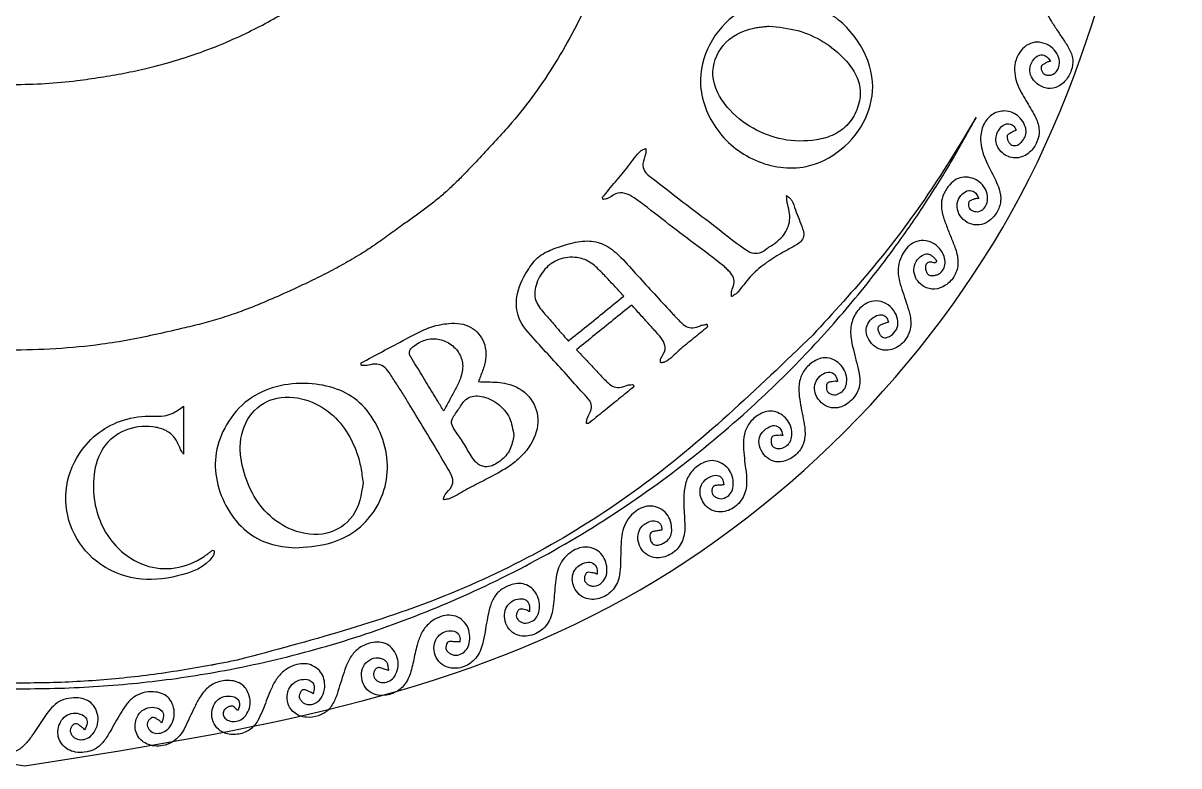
# Model space of a CAD drawing. Extents: x 5.5 to 104.1, y 3.5 to 34.4.
# Drawn here: x 88.9 to 104.14, y 3.97 to 13.77 of the extents above; entities that cross this region are included whole.
import ezdxf

# ---------------------------------------------------------------- set-up
doc = ezdxf.new("R2010")
doc.units = 0
doc.layers.add('Hallsi_Goblin_Coin_Outlines', color=7, linetype='CONTINUOUS')

msp = doc.modelspace()

# ---------------------------------------------------------------- linework, layer by layer
at = {"layer": 'Hallsi_Goblin_Coin_Outlines', "color": 7}
for points in [[(98.735689, 13.729017)], [(96.540741, 11.471134)], [(96.821376, 10.167973)], [(97.923806, 9.76122)], [(93.359673, 9.287757)], [(94.446229, 8.65311)], [(95.370154, 8.328554)], [(93.384121, 7.705372)], [(92.483126, 6.847769)]]:
    msp.add_lwpolyline(points, close=True, dxfattribs=at)
for points in [[(91.014266, 8.714105), (91.014266, 8.084396)], [(91.399146, 6.81616), (91.421018, 6.808046)]]:
    msp.add_lwpolyline(points, dxfattribs=at)
for points, knots in [([(96.718717, 15.032072), (96.608781, 14.716586), (96.385968, 14.077174), (95.912078, 13.19267), (95.461113, 12.576476), (95.113269, 12.200119), (94.920951, 11.990924), (94.751761, 11.812212), (94.605699, 11.663929), (94.481609, 11.547477), (94.351286, 11.433957), (94.212591, 11.326375), (94.067832, 11.222411), (93.907466, 11.109588), (93.734879, 10.983428), (93.547507, 10.847811), (93.344917, 10.715741), (93.126376, 10.589561), (92.894919, 10.464675), (92.641476, 10.339847), (92.367524, 10.212735), (92.072924, 10.083866), (91.794543, 9.971705), (91.530956, 9.881025), (91.28365, 9.809794), (90.996022, 9.740008), (90.669946, 9.665793), (90.305379, 9.587901), (89.859091, 9.517412), (89.330973, 9.466856), (88.720818, 9.44729), (88.208191, 9.485178), (87.794169, 9.534955), (87.47634, 9.573319), (87.150973, 9.630023), (86.819398, 9.70706), (86.480763, 9.798078), (86.139998, 9.903414), (85.797857, 10.023694), (85.455108, 10.159345), (85.167784, 10.274942), (84.940628, 10.382037), (84.774695, 10.479195), (84.588297, 10.594691), (84.378112, 10.722747), (84.147077, 10.867959), (83.872045, 11.060663), (83.555223, 11.302555), (83.196768, 11.594453), (82.877077, 11.90662), (82.586581, 12.224339), (82.315678, 12.538503), (82.09995, 12.837319), (81.928457, 13.109453), (81.784071, 13.34348), (81.619116, 13.603286), (81.449651, 13.898564), (81.298511, 14.239286), (81.148252, 14.674319), (80.997009, 15.201747), (80.864975, 15.825366), (80.805857, 16.301279), (80.810904, 16.619613), (80.825543, 16.776812), (80.839505, 16.899951), (80.835833, 16.989483), (80.825633, 17.043711), (80.802967, 17.206926), (80.801484, 17.481789), (80.834706, 17.863091), (80.9008, 18.218643), (80.972335, 18.551737), (81.043707, 18.863334), (81.104258, 19.124061), (81.170406, 19.329736), (81.235658, 19.480403), (81.308608, 19.644693), (81.384388, 19.824488), (81.469286, 20.016892), (81.551301, 20.191474), (81.63417, 20.346256), (81.715921, 20.48175), (81.817057, 20.637624), (81.934636, 20.815568), (82.069458, 21.015036), (82.217913, 21.218809), (82.379799, 21.426727), (82.553242, 21.639959), (82.729651, 21.841575), (82.912992, 22.027342), (83.100194, 22.199131), (83.24948, 22.336929), (83.361943, 22.43904), (83.439739, 22.503809), (83.500273, 22.55474), (83.549545, 22.59117), (83.583447, 22.601821), (83.611746, 22.635214), (83.626388, 22.617843), (83.633781, 22.610944), (83.653724, 22.597256), (83.610046, 22.570917), (83.593261, 22.539518), (83.563354, 22.503015), (83.53418, 22.463075), (83.501493, 22.419109), (83.448912, 22.340638), (83.376651, 22.227226), (83.282336, 22.080614), (83.198636, 21.946046), (83.126892, 21.822735), (83.067341, 21.71066), (83.018806, 21.620919), (82.98493, 21.551526), (82.965281, 21.503042), (82.941019, 21.444486), (82.908697, 21.377457), (82.871848, 21.300578), (82.834242, 21.203531), (82.799028, 21.085932), (82.759873, 20.949931), (82.699796, 20.736309), (82.609917, 20.448158), (82.506521, 20.079569), (82.45709, 19.703852), (82.441244, 19.330535), (82.424327, 18.962001), (82.425821, 18.616444), (82.460727, 18.295789), (82.519116, 18.002114), (82.575077, 17.739818), (82.627871, 17.509099), (82.685088, 17.312302), (82.751404, 17.114795), (82.831092, 16.918562), (82.920625, 16.722846), (82.997247, 16.558396), (83.058381, 16.424093), (83.108151, 16.321915), (83.167402, 16.212332), (83.23743, 16.096314), (83.315419, 15.972309), (83.405076, 15.836594), (83.50542, 15.688655), (83.618905, 15.530319), (83.691581, 15.416634), (83.73831, 15.358062), (83.74918, 15.347824), (83.891484, 15.195774), (84.157157, 14.897279), (84.59411, 14.495204), (84.941295, 14.222279), (85.180399, 14.055647), (85.296042, 13.978232), (85.53058, 13.828355), (85.897266, 13.629117), (86.410241, 13.414031), (86.780097, 13.294071), (86.994079, 13.233202), (87.047409, 13.217944), (87.355418, 13.133134), (87.924904, 13.0107), (88.769572, 12.940241), (89.43738, 12.98338), (89.923524, 13.054432), (90.232546, 13.106374), (90.572809, 13.180637), (90.94247, 13.281484), (91.339522, 13.414491), (91.697766, 13.565225), (92.01929, 13.722379), (92.306381, 13.879569), (92.563598, 14.04999), (92.799476, 14.218571), (93.021288, 14.374924), (93.232029, 14.536959), (93.430571, 14.705194), (93.618112, 14.877306), (93.795195, 15.057385), (93.956866, 15.248885), (94.105977, 15.447887), (94.248932, 15.64658), (94.390058, 15.841547), (94.524296, 16.036283), (94.651231, 16.24277), (94.770841, 16.460232), (94.88558, 16.686856), (95.008158, 16.979678), (95.135528, 17.338258), (95.262143, 17.764393), (95.335938, 18.167319), (95.37463, 18.53925), (95.400826, 18.876884), (95.418536, 19.169188), (95.415857, 19.416606), (95.394443, 19.617209), (95.36867, 19.818064), (95.340081, 20.019233), (95.302841, 20.21952), (95.273009, 20.384602), (95.23876, 20.512159), (95.203866, 20.601781), (95.152006, 20.731487), (95.087325, 20.902725), (95.005935, 21.113807), (94.874417, 21.426691), (94.673928, 21.831417), (94.372827, 22.312128), (94.08329, 22.631026), (93.875063, 22.839524), (93.775015, 22.962646), (93.697415, 23.040473), (93.66105, 23.093023), (93.65904, 23.111786), (93.661732, 23.125104), (93.663309, 23.132908)], [0, 0, 0, 0, 1.001094, 2.028964, 2.997602, 3.281987, 3.566145, 3.850123, 4.020232, 4.190479, 4.360526, 4.538528, 4.716817, 4.895174, 5.126746, 5.358166, 5.588987, 5.851875, 6.114995, 6.37786, 6.699281, 7.020944, 7.342457, 7.59936, 7.85683, 8.114221, 8.487166, 8.860121, 9.232345, 9.841941, 10.450712, 11.061334, 11.381649, 11.701893, 12.021573, 12.371888, 12.722756, 13.073352, 13.441662, 13.810426, 14.179137, 14.370647, 14.563131, 14.755538, 15.028569, 15.301495, 15.574001, 16.035671, 16.497214, 16.959801, 17.374473, 17.788688, 18.203551, 18.478553, 18.753599, 19.028487, 19.401866, 19.773747, 20.144671, 20.781989, 21.418225, 22.056751, 22.214067, 22.372295, 22.530455, 22.584974, 22.640306, 22.695767, 23.079249, 23.460588, 23.843254, 24.163009, 24.482772, 24.802327, 24.965592, 25.130051, 25.294528, 25.504957, 25.715328, 25.925434, 26.083436, 26.241796, 26.400016, 26.640839, 26.881651, 27.122214, 27.397024, 27.672086, 27.946745, 28.200362, 28.454618, 28.708955, 28.80969, 28.910623, 29.01157, 29.050088, 29.089039, 29.127879, 29.13879, 29.14959, 29.160343, 29.201455, 29.242408, 29.283274, 29.337928, 29.392525, 29.447098, 29.621443, 29.795825, 29.970127, 30.096816, 30.223722, 30.350834, 30.402887, 30.455256, 30.507728, 30.59301, 30.67844, 30.763413, 30.904912, 31.046509, 31.188053, 31.570555, 31.952372, 32.334542, 32.703962, 33.073259, 33.441405, 33.739288, 34.039254, 34.339236, 34.544018, 34.749083, 34.953799, 35.168791, 35.384093, 35.599424, 35.713071, 35.826772, 35.940317, 36.086665, 36.233221, 36.379774, 36.574608, 36.769451, 36.964191, 36.978933, 36.993891, 37.008908, 37.603708, 38.191783, 38.787668, 38.92694, 39.066052, 39.205127, 39.761905, 40.315167, 40.871705, 40.927122, 40.982594, 41.038111, 41.885555, 42.725568, 43.572696, 43.886112, 44.199562, 44.512532, 44.930524, 45.348491, 45.767817, 46.09542, 46.421917, 46.748889, 47.020293, 47.291783, 47.562952, 47.817466, 48.072249, 48.326396, 48.574573, 48.823445, 49.072235, 49.308911, 49.545505, 49.781607, 50.035689, 50.289933, 50.543225, 50.987392, 51.431122, 51.875343, 52.213825, 52.552634, 52.891331, 53.092015, 53.294028, 53.496055, 53.699644, 53.903427, 54.107209, 54.202703, 54.299046, 54.395459, 54.621859, 54.848114, 55.074137, 55.639844, 56.201755, 56.769265, 56.927267, 57.085669, 57.244066, 57.257891, 57.274763, 57.29864, 57.29864, 57.29864, 57.29864]), ([(74.811041, 21.662989), (74.806794, 21.629453), (74.7983, 21.562385), (74.78613, 21.461743), (74.743516, 21.155587), (74.681823, 20.642485), (74.641886, 19.918807), (74.633921, 19.182629), (74.660964, 18.435249), (74.730876, 17.679361), (74.829641, 17.025724), (74.941554, 16.473697), (75.048165, 16.020511), (75.163142, 15.577847), (75.282109, 15.144789), (75.409523, 14.722832), (75.559341, 14.293012), (75.736052, 13.857853), (75.933126, 13.415566), (76.117253, 13.018287), (76.289027, 12.66653), (76.451747, 12.362424), (76.633438, 12.048774), (76.834649, 11.72632), (77.054099, 11.394524), (77.398746, 10.888826), (77.891805, 10.226145), (78.578271, 9.444454), (79.342996, 8.692954), (80.185685, 7.97921), (81.108467, 7.315239), (82.202996, 6.654614), (83.481795, 6.03833), (84.954337, 5.521371), (86.184846, 5.236531), (87.140416, 5.092618), (87.806469, 5.025522), (88.59619, 4.984788), (89.508116, 4.989405), (90.538681, 5.065483), (91.626581, 5.227936), (92.762427, 5.492742), (93.934414, 5.875484), (95.110103, 6.378943), (96.275637, 7.008776), (97.412648, 7.774485), (98.374331, 8.565048), (99.178212, 9.344024), (99.840972, 10.084157), (100.380261, 10.777955), (100.812478, 11.40734), (101.155055, 11.957297), (101.362313, 12.335372), (101.465871, 12.524281)], [0, 0, 0, 0, 0.101412, 0.202814, 0.304114, 1.028736, 1.752371, 2.477239, 3.236833, 3.994902, 4.753384, 5.218708, 5.684351, 6.149878, 6.5907, 7.031599, 7.471954, 7.955716, 8.440118, 8.92448, 9.269295, 9.614335, 9.95894, 10.35654, 10.754384, 11.152269, 12.192478, 13.229934, 14.269988, 15.40638, 16.539555, 17.676764, 19.237941, 20.789114, 22.349485, 23.018709, 23.687326, 24.356858, 25.390249, 26.420933, 27.45433, 28.68712, 29.915358, 31.148273, 32.519162, 33.883558, 35.254405, 36.248087, 37.239154, 38.232479, 38.881967, 39.529041, 40.17524, 40.17524, 40.17524, 40.17524]), ([(73.716019, 19.183314), (74.132993, 16.519921), (74.95441, 11.273168), (81.002937, 5.224829), (86.25349, 4.393841), (88.921799, 3.971537)], [0, 0, 0, 0, 7.94614, 15.6535, 23.617746, 23.617746, 23.617746, 23.617746]), ([(88.921799, 3.971537), (91.592625, 4.392825), (96.840384, 5.220592), (102.869353, 11.249182), (103.71249, 16.465759), (104.139574, 19.108173)], [0, 0, 0, 0, 7.969748, 15.659324, 23.552778, 23.552778, 23.552778, 23.552778]), ([(102.818774, 14.215498), (102.805441, 14.209037), (102.778956, 14.196204), (102.741268, 14.179367), (102.707467, 14.154387), (102.705925, 14.112997), (102.714836, 14.077384), (102.737295, 14.041679), (102.77916, 14.031364), (102.821478, 14.027365), (102.877353, 14.039483), (102.926835, 14.094554), (102.950651, 14.176534), (102.936615, 14.273464), (102.878602, 14.36173), (102.786463, 14.428834), (102.681091, 14.456925), (102.575866, 14.452153), (102.485449, 14.40322), (102.40327, 14.302042), (102.3452, 14.152622), (102.36408, 13.965316), (102.441407, 13.813497), (102.530167, 13.681385), (102.610897, 13.559239), (102.694745, 13.436201), (102.753422, 13.29429), (102.728567, 13.138445), (102.651552, 13.006343), (102.528842, 12.906153), (102.36774, 12.900701), (102.247017, 12.977048), (102.175739, 13.081375), (102.168886, 13.195089), (102.216271, 13.287576), (102.289534, 13.358417), (102.39273, 13.344516), (102.426839, 13.291655), (102.446241, 13.261587)], [0, 0, 0, 0, 0.044275, 0.087948, 0.126227, 0.160369, 0.203242, 0.237785, 0.279644, 0.325136, 0.366517, 0.445836, 0.53186, 0.616507, 0.731305, 0.838802, 0.951782, 1.052313, 1.147517, 1.250059, 1.438511, 1.611897, 1.797577, 1.943816, 2.090102, 2.236178, 2.392393, 2.535621, 2.691236, 2.845639, 2.988284, 3.143072, 3.254721, 3.356018, 3.466783, 3.561107, 3.639006, 3.741768, 3.741768, 3.741768, 3.741768]), ([(98.908197, 14.077562), (99.10358, 14.045791), (99.494184, 13.982276), (99.934958, 13.560764), (100.153153, 13.02745), (100.03812, 12.484017), (99.711676, 12.07636), (99.185302, 11.806), (98.5265, 11.903943), (97.985293, 12.34866), (97.763785, 12.98812), (97.950064, 13.571182), (98.356059, 13.984063), (98.723712, 14.046321), (98.908197, 14.077562)], [0, 0, 0, 0, 0.581668, 1.162853, 1.7419, 2.234657, 2.7507, 3.265166, 3.939296, 4.614133, 5.283617, 5.828394, 6.373775, 6.923079, 6.923079, 6.923079, 6.923079]), ([(98.735689, 13.729017), (98.71532, 13.726776), (98.672505, 13.722066), (98.606154, 13.715094), (98.406955, 13.683838), (98.097675, 13.528236), (97.93307, 13.059212), (98.157969, 12.64131), (98.507422, 12.368166), (98.919639, 12.20894), (99.296275, 12.20525), (99.596623, 12.28453), (99.795254, 12.434452), (99.916024, 12.646478), (99.955318, 12.884853), (99.882723, 13.109899), (99.712869, 13.329357), (99.460208, 13.536387), (99.112767, 13.690036), (98.863559, 13.715798), (98.735689, 13.729017)], [0, 0, 0, 0, 0.061486, 0.129239, 0.199985, 0.667668, 1.080968, 1.542549, 1.981671, 2.401069, 2.843362, 3.088682, 3.320825, 3.568666, 3.804379, 4.023784, 4.256357, 4.629213, 4.993351, 5.37709, 5.37709, 5.37709, 5.37709]), ([(102.446241, 13.261587), (102.441875, 13.261196), (102.433535, 13.260449), (102.421596, 13.260456), (102.40183, 13.253468), (102.376668, 13.237246), (102.343872, 13.222251), (102.318233, 13.194274), (102.324759, 13.156001), (102.337773, 13.121641), (102.363755, 13.090457), (102.40356, 13.081232), (102.444218, 13.080349), (102.502889, 13.098002), (102.557798, 13.164032), (102.573426, 13.26828), (102.536223, 13.377341), (102.45109, 13.465674), (102.336311, 13.517897), (102.208928, 13.521236), (102.094171, 13.45787), (102.011519, 13.350697), (101.968924, 13.217044), (101.972923, 13.077326), (102.012718, 12.945485), (102.073053, 12.829983), (102.137323, 12.723312), (102.197136, 12.621255), (102.264183, 12.504738), (102.310568, 12.359627), (102.276975, 12.193054), (102.177436, 12.049855), (102.005385, 11.96787), (101.817418, 12.025554), (101.721732, 12.161866), (101.728827, 12.288105), (101.767436, 12.370177), (101.826029, 12.430583), (101.897932, 12.447518), (101.960698, 12.418175), (101.984063, 12.380454), (101.996802, 12.359887)], [0, 0, 0, 0, 0.013167, 0.025155, 0.035465, 0.075409, 0.114381, 0.144452, 0.180245, 0.22148, 0.256682, 0.295897, 0.33908, 0.378464, 0.475752, 0.575856, 0.683571, 0.809572, 0.933185, 1.053994, 1.177287, 1.311177, 1.451397, 1.589575, 1.723969, 1.861127, 1.979439, 2.097751, 2.215743, 2.383707, 2.540759, 2.707201, 2.893591, 3.068779, 3.254907, 3.342021, 3.436893, 3.522479, 3.58544, 3.645025, 3.716464, 3.716464, 3.716464, 3.716464]), ([(101.465871, 12.524281), (101.259696, 12.182613), (100.846907, 11.498552), (100.123819, 10.538275), (99.582935, 9.947877), (99.312163, 9.652317)], [0, 0, 0, 0, 1.196664, 2.395871, 3.598012, 3.598012, 3.598012, 3.598012]), ([(101.996802, 12.359887), (101.982142, 12.352472), (101.953183, 12.337825), (101.913199, 12.315908), (101.874248, 12.294546), (101.871976, 12.254805), (101.884178, 12.222339), (101.904629, 12.181077), (101.950461, 12.148298), (102.01615, 12.156076), (102.071041, 12.201496), (102.114471, 12.264674), (102.132109, 12.346331), (102.106551, 12.433878), (102.053124, 12.516711), (101.968966, 12.583976), (101.848646, 12.620396), (101.698173, 12.593213), (101.572248, 12.468729), (101.519711, 12.311375), (101.525161, 12.160036), (101.562591, 12.03101), (101.614906, 11.913004), (101.671148, 11.800847), (101.724255, 11.692012), (101.780724, 11.569867), (101.802403, 11.419501), (101.745444, 11.26393), (101.642643, 11.148794), (101.50733, 11.096045), (101.373756, 11.116959), (101.268762, 11.195076), (101.210507, 11.304912), (101.214103, 11.425225), (101.275848, 11.514144), (101.359324, 11.573604), (101.45912, 11.545985), (101.486899, 11.489622), (101.502913, 11.457128)], [0, 0, 0, 0, 0.048951, 0.096698, 0.141476, 0.167773, 0.207277, 0.245558, 0.305065, 0.362189, 0.430083, 0.51284, 0.589075, 0.671709, 0.77921, 0.880995, 0.98812, 1.147855, 1.312668, 1.494517, 1.629559, 1.76136, 1.895066, 2.016463, 2.137758, 2.258389, 2.419962, 2.577739, 2.740212, 2.869003, 2.996355, 3.128374, 3.247734, 3.35637, 3.469936, 3.564662, 3.641195, 3.745384, 3.745384, 3.745384, 3.745384]), ([(96.540741, 11.471134), (96.596782, 11.540081), (96.708893, 11.678012), (96.886318, 11.878763), (96.984383, 12.033873), (97.067675, 12.101302), (97.086973, 12.103999), (97.115103, 12.122583), (97.109706, 12.088813), (97.114815, 12.069521), (97.102364, 12.007359), (97.059911, 11.930817), (97.089208, 11.800372), (97.295713, 11.64834), (97.592278, 11.411784), (98.007887, 11.105393), (98.297406, 10.865991), (98.50269, 10.731782), (98.617128, 10.729385), (98.683225, 10.773775), (98.721551, 10.805659), (98.737125, 10.815935), (98.814252, 10.862311), (98.937854, 10.957811), (99.03334, 11.177014), (98.991822, 11.331911), (98.970119, 11.42468), (98.969872, 11.456078), (98.967946, 11.480071), (98.966794, 11.494417)], [0, 0, 0, 0, 0.266728, 0.533594, 0.800529, 0.820151, 0.842414, 0.864847, 0.887701, 0.910451, 0.93156, 1.070753, 1.166808, 1.30089, 1.813507, 2.326175, 2.838857, 2.950589, 3.048942, 3.161467, 3.180142, 3.198754, 3.217313, 3.450371, 3.656079, 3.891012, 3.912447, 3.941505, 3.984716, 3.984716, 3.984716, 3.984716]), ([(101.502913, 11.457128), (101.498585, 11.457049), (101.490269, 11.456897), (101.478241, 11.457453), (101.458079, 11.452465), (101.430388, 11.44252), (101.395943, 11.432843), (101.365482, 11.412084), (101.362373, 11.375093), (101.368212, 11.341216), (101.386811, 11.30672), (101.423812, 11.290799), (101.462985, 11.280482), (101.51812, 11.282037), (101.577256, 11.324297), (101.616838, 11.400347), (101.622034, 11.497137), (101.587053, 11.59474), (101.514033, 11.678591), (101.415166, 11.727491), (101.306195, 11.744829), (101.19807, 11.713944), (101.106367, 11.63351), (101.034801, 11.522788), (100.998524, 11.384002), (101.021242, 11.237014), (101.076125, 11.092633), (101.13426, 10.941749), (101.20121, 10.784244), (101.242404, 10.610558), (101.193181, 10.430517), (101.076433, 10.304501), (100.922162, 10.244455), (100.767735, 10.282842), (100.668152, 10.38862), (100.634054, 10.515699), (100.667365, 10.630544), (100.73846, 10.704206), (100.83042, 10.733653), (100.890496, 10.69721), (100.964883, 10.62686), (100.932117, 10.610995), (100.927343, 10.607446), (100.905694, 10.60509), (100.874034, 10.621813), (100.820402, 10.612877), (100.795361, 10.567525), (100.799567, 10.52027), (100.811549, 10.479262), (100.838638, 10.442907), (100.88408, 10.436884), (100.929287, 10.441013), (100.986833, 10.4634), (101.039734, 10.517561), (101.064063, 10.604061), (101.04609, 10.70363), (100.988371, 10.802127), (100.891486, 10.878978), (100.773206, 10.909167), (100.656565, 10.887301), (100.5606, 10.819505), (100.489339, 10.719397), (100.441376, 10.597125), (100.434509, 10.458387), (100.464516, 10.321501), (100.511677, 10.185994), (100.5564, 10.046853), (100.606974, 9.891743), (100.610086, 9.70708), (100.505979, 9.53684), (100.356145, 9.449188), (100.209359, 9.453394), (100.101322, 9.515535), (100.031159, 9.614517), (100.006633, 9.728116), (100.044328, 9.835107), (100.121767, 9.901625), (100.209699, 9.932964), (100.288181, 9.898379), (100.302233, 9.850518), (100.309466, 9.825884)], [0, 0, 0, 0, 0.013001, 0.024983, 0.035859, 0.074913, 0.113034, 0.144511, 0.176875, 0.216131, 0.248896, 0.288771, 0.331633, 0.371102, 0.449976, 0.53484, 0.62144, 0.733176, 0.83742, 0.947141, 1.057611, 1.161304, 1.272828, 1.416097, 1.551979, 1.692739, 1.853913, 2.015568, 2.1773, 2.369094, 2.537571, 2.714561, 2.866701, 3.011335, 3.164084, 3.28048, 3.390687, 3.506019, 3.580475, 3.649553, 3.741716, 3.748084, 3.754413, 3.759302, 3.81185, 3.857253, 3.906645, 3.95002, 3.997259, 4.034853, 4.077437, 4.126156, 4.171714, 4.259726, 4.341949, 4.431831, 4.555932, 4.676784, 4.793252, 4.911264, 5.020907, 5.137225, 5.275705, 5.409223, 5.547262, 5.693549, 5.839755, 5.98555, 6.183523, 6.370395, 6.558465, 6.674991, 6.794809, 6.918576, 7.029559, 7.130096, 7.242327, 7.326886, 7.396501, 7.470339, 7.470339, 7.470339, 7.470339]), ([(98.966794, 11.494417), (98.977356, 11.485074), (98.995419, 11.469094), (99.021357, 11.450752), (99.057056, 11.399578), (99.080705, 11.304665), (99.130701, 11.181187), (99.175209, 11.074017), (99.201577, 10.977681), (99.172155, 10.897508), (99.107915, 10.848259), (99.036769, 10.809571), (98.966164, 10.770402), (98.842516, 10.704692), (98.675966, 10.597113), (98.477702, 10.426541), (98.376533, 10.279021), (98.300284, 10.195367), (98.273367, 10.183857), (98.233874, 10.145629), (98.24492, 10.198575), (98.240433, 10.226841), (98.256287, 10.279483), (98.283365, 10.343616), (98.262355, 10.436115), (98.217412, 10.489309), (98.180509, 10.524827), (98.158504, 10.54667), (98.0184, 10.661701), (97.7508, 10.857292), (97.367964, 11.149446), (97.080395, 11.378563), (96.876244, 11.519516), (96.730624, 11.542744), (96.653211, 11.479749), (96.593545, 11.448418), (96.571503, 11.45263), (96.540709, 11.437978), (96.542376, 11.455092), (96.541377, 11.462901), (96.540952, 11.468397), (96.540741, 11.471134)], [0, 0, 0, 0, 0.042366, 0.072455, 0.094286, 0.227566, 0.360819, 0.494065, 0.578407, 0.651622, 0.73434, 0.814898, 0.895641, 0.976302, 1.234923, 1.490465, 1.749457, 1.781868, 1.816261, 1.850833, 1.884635, 1.918284, 1.949457, 2.042665, 2.125259, 2.217068, 2.248112, 2.279162, 2.30998, 2.791629, 3.273245, 3.754938, 3.893842, 4.01747, 4.160798, 4.18329, 4.20948, 4.235883, 4.244258, 4.252486, 4.260643, 4.260643, 4.260643, 4.260643]), ([(96.354298, 8.485928), (96.351451, 8.486259), (96.34578, 8.486918), (96.337843, 8.488365), (96.321111, 8.488566), (96.334404, 8.517749), (96.330644, 8.540124), (96.352206, 8.596453), (96.402349, 8.658422), (96.390317, 8.778247), (96.260481, 8.909163), (96.094157, 9.103643), (95.871102, 9.345038), (95.644998, 9.594449), (95.416208, 9.84097), (95.387473, 10.197904), (95.519174, 10.47089), (95.687424, 10.702448), (95.905257, 10.800233), (96.126193, 10.868904), (96.361611, 10.913533), (96.603017, 10.844434), (96.806024, 10.663626), (97.0009, 10.436246), (97.224346, 10.197651), (97.38395, 10.02195), (97.484951, 9.913373), (97.526219, 9.870947), (97.57486, 9.817783), (97.637952, 9.763152), (97.736782, 9.741266), (97.804944, 9.76823), (97.856738, 9.788599), (97.884058, 9.786286), (97.919112, 9.804701), (97.919473, 9.782964), (97.921834, 9.772431), (97.923152, 9.764941), (97.923806, 9.76122)], [0, 0, 0, 0, 0.008521, 0.016975, 0.025297, 0.051233, 0.077035, 0.101001, 0.224346, 0.308481, 0.433861, 0.760428, 1.087012, 1.413623, 1.781624, 2.056345, 2.427379, 2.672156, 2.89541, 3.124671, 3.371896, 3.600492, 3.848308, 4.174846, 4.50137, 4.828053, 4.887094, 4.946285, 5.005478, 5.103798, 5.192063, 5.291665, 5.321523, 5.352688, 5.383987, 5.395443, 5.406808, 5.418033, 5.418033, 5.418033, 5.418033]), ([(96.821376, 10.167973), (96.778275, 10.214304), (96.693025, 10.305946), (96.565838, 10.441733), (96.460951, 10.551084), (96.365777, 10.622633), (96.287159, 10.658707), (96.152941, 10.689742), (95.962439, 10.670303), (95.762314, 10.530181), (95.671417, 10.356302), (95.641212, 10.21179), (95.651913, 10.110198), (95.721002, 9.997207), (95.831122, 9.876291), (95.958829, 9.725415), (96.045614, 9.62538), (96.089362, 9.574953)], [0, 0, 0, 0, 0.189814, 0.375441, 0.558501, 0.643274, 0.731071, 0.815633, 1.05517, 1.278777, 1.521096, 1.62355, 1.71964, 1.818697, 2.014024, 2.211071, 2.411367, 2.411367, 2.411367, 2.411367]), ([(96.089362, 9.574953), (96.170758, 9.640887), (96.332901, 9.772228), (96.576904, 9.969904), (96.73951, 10.101646), (96.821376, 10.167973)], [0, 0, 0, 0, 0.314251, 0.625993, 0.942081, 0.942081, 0.942081, 0.942081]), ([(100.309466, 9.825884), (100.291978, 9.819317), (100.258439, 9.806723), (100.212605, 9.790989), (100.170842, 9.767214), (100.170375, 9.721014), (100.184263, 9.681334), (100.209781, 9.637863), (100.259155, 9.612953), (100.316069, 9.626884), (100.377229, 9.671011), (100.436227, 9.75013), (100.439415, 9.87324), (100.382036, 9.987527), (100.283536, 10.08025), (100.149818, 10.116087), (100.002917, 10.07777), (99.87719, 9.961099), (99.803726, 9.781028), (99.812682, 9.593697), (99.857907, 9.424205), (99.895584, 9.266893), (99.940666, 9.104868), (99.927621, 8.922865), (99.815698, 8.771141), (99.670671, 8.6865), (99.525317, 8.692624), (99.419019, 8.757013), (99.348041, 8.855972), (99.326816, 8.970681), (99.364841, 9.077077), (99.441636, 9.144192), (99.532554, 9.17924), (99.617312, 9.132138), (99.631708, 9.074684), (99.639894, 9.042012)], [0, 0, 0, 0, 0.055685, 0.106796, 0.149879, 0.184546, 0.232992, 0.27755, 0.332463, 0.384846, 0.444328, 0.557741, 0.666106, 0.794889, 0.931358, 1.060395, 1.19183, 1.369802, 1.554529, 1.757689, 1.919507, 2.081328, 2.242868, 2.42363, 2.604757, 2.788212, 2.902839, 3.023642, 3.148271, 3.258098, 3.360337, 3.471135, 3.558288, 3.632079, 3.72936, 3.72936, 3.72936, 3.72936]), ([(96.92474, 10.050498), (96.843852, 9.984828), (96.682476, 9.853815), (96.439989, 9.657214), (96.278369, 9.526307), (96.197312, 9.460653)], [0, 0, 0, 0, 0.312566, 0.623588, 0.936519, 0.936519, 0.936519, 0.936519]), ([(97.923806, 9.76122), (97.86207, 9.709377), (97.738632, 9.605722), (97.545917, 9.458288), (97.433096, 9.335318), (97.346954, 9.291531), (97.329311, 9.293633), (97.302675, 9.283583), (97.308348, 9.311981), (97.302655, 9.328932), (97.323062, 9.382444), (97.383865, 9.450058), (97.346584, 9.578209), (97.260696, 9.679631), (97.155164, 9.794039), (97.04061, 9.92208), (96.963507, 10.007532), (96.92474, 10.050498)], [0, 0, 0, 0, 0.241966, 0.483794, 0.725558, 0.742746, 0.762525, 0.782445, 0.803015, 0.823253, 0.83899, 0.96759, 1.075793, 1.199131, 1.369709, 1.541354, 1.714939, 1.714939, 1.714939, 1.714939]), ([(91.752488, 5.37277), (91.718425, 5.365596), (91.650233, 5.351233), (91.547382, 5.331973), (91.471749, 5.317056), (91.423099, 5.308158), (91.401721, 5.304036), (91.119721, 5.252124), (90.574817, 5.162848), (89.760544, 5.082922), (87.852906, 5.020564), (84.909351, 5.457219), (81.244561, 7.117584), (79.390768, 8.939872), (78.4697, 9.845287)], [0, 0, 0, 0, 0.104429, 0.209057, 0.313902, 0.335695, 0.357426, 0.379219, 1.195909, 2.013068, 2.8318, 6.919252, 10.817956, 14.667934, 14.667934, 14.667934, 14.667934]), ([(93.359673, 9.287757), (93.450769, 9.336829), (93.632912, 9.434948), (93.906953, 9.580165), (94.121869, 9.697321), (94.288398, 9.765877), (94.400554, 9.791628), (94.57244, 9.820185), (94.8116, 9.794501), (95.013109, 9.557452), (95.007323, 9.328137), (94.959954, 9.183408), (94.930965, 9.110457), (94.912595, 9.062915), (94.903782, 9.040107)], [0, 0, 0, 0, 0.310403, 0.620643, 0.930604, 1.044125, 1.159588, 1.274318, 1.569641, 1.830492, 2.126798, 2.209094, 2.288657, 2.362029, 2.362029, 2.362029, 2.362029]), ([(99.312163, 9.652317), (98.576288, 8.944459), (97.13608, 7.559083), (94.527989, 6.113961), (92.668466, 5.61738), (91.752488, 5.37277)], [0, 0, 0, 0, 3.054595, 5.978256, 8.816496, 8.816496, 8.816496, 8.816496]), ([(94.446229, 8.65311), (94.47293, 8.702826), (94.524772, 8.79935), (94.601595, 8.940797), (94.675062, 9.089471), (94.712788, 9.261089), (94.649396, 9.437252), (94.519134, 9.558328), (94.351464, 9.618504), (94.174957, 9.591477), (94.058906, 9.522191), (93.995512, 9.454761), (93.989329, 9.406483), (94.026349, 9.338175), (94.085335, 9.24807), (94.156767, 9.127771), (94.22772, 9.011271), (94.298243, 8.895389), (94.37057, 8.776869), (94.420287, 8.695544), (94.446229, 8.65311)], [0, 0, 0, 0, 0.169325, 0.328744, 0.482526, 0.667948, 0.836958, 1.018334, 1.185414, 1.353759, 1.535459, 1.583821, 1.623865, 1.671553, 1.811045, 1.950463, 2.089988, 2.220599, 2.357342, 2.506549, 2.506549, 2.506549, 2.506549]), ([(96.197312, 9.460653), (96.242056, 9.412992), (96.330596, 9.318682), (96.463981, 9.179418), (96.57012, 9.060516), (96.665738, 8.976525), (96.764949, 8.953796), (96.833117, 8.980515), (96.885345, 8.998728), (96.912165, 8.99376), (96.946185, 9.00874), (96.94736, 8.98911), (96.949851, 8.979949), (96.951221, 8.973503), (96.951903, 8.970292)], [0, 0, 0, 0, 0.196156, 0.388149, 0.577952, 0.675826, 0.764837, 0.865097, 0.893776, 0.924316, 0.955079, 0.965079, 0.974926, 0.984696, 0.984696, 0.984696, 0.984696]), ([(99.639894, 9.042012), (99.635815, 9.042491), (99.627974, 9.043414), (99.616735, 9.045493), (99.596153, 9.043682), (99.566871, 9.038181), (99.53099, 9.035092), (99.497552, 9.017341), (99.4907, 8.979053), (99.491831, 8.941927), (99.504016, 8.903847), (99.536164, 8.880861), (99.571891, 8.86687), (99.624957, 8.865076), (99.684544, 8.892343), (99.740986, 8.948822), (99.764607, 9.037069), (99.757495, 9.137201), (99.708636, 9.237226), (99.627355, 9.310427), (99.529455, 9.357795), (99.420007, 9.356952), (99.304535, 9.30162), (99.195885, 9.200588), (99.127624, 9.045817), (99.125572, 8.885379), (99.151822, 8.732711), (99.178955, 8.585681), (99.213265, 8.425832), (99.212862, 8.24714), (99.115272, 8.080658), (98.973298, 7.989487), (98.824817, 7.971519), (98.704303, 8.026583), (98.625849, 8.127199), (98.591442, 8.24514), (98.625492, 8.361316), (98.707353, 8.432277), (98.802758, 8.475399), (98.895287, 8.425399), (98.908425, 8.363368), (98.915994, 8.327637)], [0, 0, 0, 0, 0.012331, 0.02371, 0.034072, 0.073964, 0.113001, 0.142691, 0.178806, 0.220065, 0.256564, 0.292838, 0.334014, 0.370793, 0.448916, 0.52284, 0.603326, 0.71415, 0.818052, 0.92868, 1.036911, 1.136931, 1.245052, 1.414161, 1.571547, 1.73807, 1.887187, 2.03671, 2.186107, 2.379161, 2.555895, 2.741286, 2.865854, 2.988698, 3.120059, 3.238267, 3.344062, 3.461985, 3.557661, 3.634796, 3.739595, 3.739595, 3.739595, 3.739595]), ([(94.903782, 9.040107), (94.945352, 9.038603), (95.028792, 9.035583), (95.15383, 9.033301), (95.349334, 9.007904), (95.595047, 8.87357), (95.726983, 8.538965), (95.635141, 8.250216), (95.481675, 8.061114), (95.334634, 7.934856), (95.15321, 7.82854), (94.951712, 7.722809), (94.731446, 7.611951), (94.588491, 7.522019), (94.492927, 7.486841), (94.471025, 7.488299), (94.434419, 7.475848), (94.452141, 7.509583), (94.453471, 7.530985), (94.487227, 7.584033), (94.556451, 7.635469), (94.576723, 7.765281), (94.475112, 7.931994), (94.344104, 8.163804), (94.167527, 8.454334), (94.022843, 8.694404), (93.906055, 8.883884), (93.815588, 9.021602), (93.740607, 9.145736), (93.662554, 9.243947), (93.557413, 9.282519), (93.480342, 9.262564), (93.420879, 9.249406), (93.393481, 9.257508), (93.351552, 9.245098), (93.357657, 9.266505), (93.358436, 9.27683), (93.35926, 9.284108), (93.359673, 9.287757)], [0, 0, 0, 0, 0.124821, 0.250536, 0.374721, 0.716075, 1.029523, 1.373578, 1.567231, 1.757926, 1.951203, 2.196464, 2.44177, 2.687195, 2.710954, 2.73614, 2.761529, 2.78633, 2.811112, 2.833358, 2.967132, 3.061379, 3.194965, 3.533465, 3.872086, 4.210805, 4.375258, 4.539871, 4.704447, 4.812369, 4.908888, 5.01872, 5.05014, 5.083427, 5.116887, 5.127821, 5.138668, 5.149575, 5.149575, 5.149575, 5.149575]), ([(92.483126, 6.847769), (92.370435, 6.859051), (92.142138, 6.881908), (91.819029, 7.055918), (91.580553, 7.354376), (91.43742, 7.715756), (91.420036, 8.112352), (91.569, 8.493933), (91.842233, 8.816009), (92.237778, 8.999602), (92.64678, 9.030303), (93.033533, 8.966194), (93.3613, 8.775088), (93.584238, 8.461347), (93.712381, 8.093009), (93.707138, 7.690983), (93.553513, 7.33125), (93.284638, 7.045081), (92.911195, 6.874344), (92.632301, 6.85703), (92.483126, 6.847769)], [0, 0, 0, 0, 0.337491, 0.683713, 1.066778, 1.460531, 1.833436, 2.228324, 2.662123, 3.068282, 3.500552, 3.875481, 4.229767, 4.606382, 5.005571, 5.38274, 5.785058, 6.150029, 6.537569, 6.983234, 6.983234, 6.983234, 6.983234]), ([(93.384121, 7.705372), (93.378844, 7.739065), (93.368295, 7.80642), (93.354434, 7.907574), (93.309246, 8.094909), (93.201522, 8.353705), (92.963175, 8.643947), (92.618465, 8.831628), (92.200751, 8.861367), (91.842126, 8.601239), (91.760504, 8.300398), (91.763738, 8.116076), (91.769416, 8.05104), (91.798932, 7.877829), (91.881457, 7.607205), (92.108202, 7.280072), (92.456145, 7.048751), (92.899044, 6.979977), (93.310026, 7.251975), (93.35854, 7.548839), (93.384121, 7.705372)], [0, 0, 0, 0, 0.102325, 0.204555, 0.30605, 0.679913, 1.035291, 1.410592, 1.832795, 2.216248, 2.639708, 2.70485, 2.770164, 2.8352, 3.231969, 3.608222, 4.004975, 4.460094, 4.870725, 5.328769, 5.328769, 5.328769, 5.328769]), ([(95.370154, 8.328554), (95.357875, 8.409145), (95.333309, 8.570373), (95.168952, 8.760593), (94.989426, 8.845842), (94.845946, 8.856062), (94.751161, 8.825181), (94.69188, 8.755095), (94.647143, 8.683508), (94.603901, 8.619137), (94.568577, 8.56955), (94.551306, 8.529133), (94.546551, 8.502983), (94.568391, 8.422532), (94.659303, 8.313664), (94.757905, 8.146543), (94.830649, 8.015503), (94.905852, 7.943426), (94.958414, 7.92079), (95.060684, 7.909789), (95.199792, 7.986886), (95.33369, 8.134253), (95.358212, 8.26492), (95.370154, 8.328554)], [0, 0, 0, 0, 0.240389, 0.480911, 0.719644, 0.817152, 0.907194, 1.006476, 1.084084, 1.16167, 1.239175, 1.26551, 1.293399, 1.316687, 1.512008, 1.707462, 1.902775, 1.956436, 2.016554, 2.070759, 2.259988, 2.4607, 2.651238, 2.651238, 2.651238, 2.651238]), ([(96.951903, 8.970292), (96.885468, 8.916439), (96.752627, 8.808755), (96.55343, 8.647294), (96.420656, 8.539701), (96.354298, 8.485928)], [0, 0, 0, 0, 0.256563, 0.513015, 0.769247, 0.769247, 0.769247, 0.769247]), ([(91.421018, 6.808046), (91.41966, 6.799755), (91.416957, 6.783259), (91.415686, 6.758956), (91.313495, 6.59049), (90.928984, 6.45068), (90.382512, 6.395713), (89.849392, 6.623422), (89.508661, 7.066559), (89.421562, 7.605074), (89.591331, 8.069684), (89.885704, 8.383408), (90.226568, 8.556745), (90.528242, 8.594026), (90.745595, 8.576897), (90.888763, 8.622834), (90.966577, 8.679424), (91.014266, 8.714105)], [0, 0, 0, 0, 0.025294, 0.050326, 0.071394, 0.606203, 1.152791, 1.72406, 2.250315, 2.766851, 3.292495, 3.673419, 4.034393, 4.416193, 4.571096, 4.682265, 4.858239, 4.858239, 4.858239, 4.858239]), ([(98.915994, 8.327637), (98.91194, 8.328309), (98.904151, 8.3296), (98.892956, 8.332001), (98.871801, 8.331873), (98.841196, 8.328856), (98.80515, 8.329938), (98.769098, 8.314418), (98.763292, 8.273086), (98.760667, 8.23377), (98.771836, 8.192582), (98.806655, 8.168988), (98.84528, 8.15555), (98.901512, 8.155095), (98.963118, 8.185312), (99.020314, 8.245657), (99.041295, 8.33476), (99.032577, 8.431559), (98.98873, 8.52652), (98.916197, 8.598032), (98.82864, 8.64577), (98.729937, 8.656005), (98.613731, 8.618142), (98.495687, 8.533052), (98.409781, 8.386846), (98.392759, 8.226154), (98.405791, 8.069918), (98.421507, 7.918129), (98.446808, 7.749402), (98.434113, 7.56011), (98.315279, 7.391264), (98.155011, 7.313222), (98.00173, 7.323398), (97.892882, 7.397478), (97.829477, 7.507612), (97.818621, 7.627976), (97.868736, 7.733245), (97.956092, 7.792527), (98.051645, 7.814981), (98.130128, 7.762808), (98.134858, 7.7074), (98.137413, 7.677467)], [0, 0, 0, 0, 0.012334, 0.023701, 0.034209, 0.075566, 0.115752, 0.142931, 0.183502, 0.227489, 0.265532, 0.303454, 0.34778, 0.38758, 0.468732, 0.545597, 0.629689, 0.734074, 0.832846, 0.936666, 1.034595, 1.12687, 1.225292, 1.395096, 1.55215, 1.718561, 1.870495, 2.023069, 2.175685, 2.384132, 2.572807, 2.768183, 2.891092, 3.016608, 3.146574, 3.260848, 3.365552, 3.479184, 3.569317, 3.642449, 3.728377, 3.728377, 3.728377, 3.728377]), ([(91.014266, 8.084396), (91.007234, 8.096082), (90.994782, 8.116776), (90.976062, 8.14401), (90.946767, 8.211441), (90.901225, 8.31733), (90.767769, 8.413629), (90.540239, 8.463809), (90.230227, 8.429474), (89.923392, 8.182199), (89.817718, 7.818078), (89.827778, 7.454425), (89.934571, 7.111838), (90.156756, 6.807089), (90.493065, 6.587027), (90.914571, 6.551202), (91.187645, 6.664487), (91.325022, 6.7616), (91.362032, 6.788913), (91.386761, 6.807068), (91.399146, 6.81616)], [0, 0, 0, 0, 0.040938, 0.072493, 0.098761, 0.261315, 0.409986, 0.571126, 0.953615, 1.302739, 1.685481, 2.043687, 2.386496, 2.744664, 3.156391, 3.551368, 3.964483, 4.010412, 4.056352, 4.102448, 4.102448, 4.102448, 4.102448]), ([(98.137413, 7.677467), (98.121369, 7.676673), (98.089734, 7.675108), (98.045506, 7.673086), (98.001656, 7.665911), (97.984238, 7.627313), (97.980604, 7.591012), (97.988212, 7.549013), (98.022365, 7.522272), (98.059391, 7.501008), (98.118636, 7.490895), (98.190417, 7.520103), (98.25125, 7.590516), (98.270865, 7.689545), (98.25637, 7.794354), (98.203844, 7.895795), (98.116551, 7.966625), (98.012446, 8.004618), (97.904519, 7.991442), (97.787206, 7.93111), (97.672754, 7.818602), (97.614966, 7.643642), (97.608142, 7.481541), (97.615717, 7.334108), (97.622994, 7.203666), (97.629997, 7.051441), (97.582865, 6.878561), (97.435347, 6.744367), (97.268403, 6.702209), (97.131512, 6.743142), (97.046182, 6.824955), (97.003623, 6.933062), (97.003827, 7.044501), (97.056545, 7.140633), (97.143794, 7.193447), (97.238104, 7.214287), (97.317836, 7.163345), (97.321124, 7.109055), (97.322849, 7.080567)], [0, 0, 0, 0, 0.047917, 0.094477, 0.136679, 0.16831, 0.211613, 0.247565, 0.289664, 0.33524, 0.375953, 0.465305, 0.552853, 0.645281, 0.758574, 0.865317, 0.979672, 1.088239, 1.188594, 1.295685, 1.480434, 1.653009, 1.83444, 1.965146, 2.095938, 2.22631, 2.42254, 2.609472, 2.799058, 2.910555, 3.024171, 3.141031, 3.250478, 3.348105, 3.45486, 3.549156, 3.622732, 3.703963, 3.703963, 3.703963, 3.703963]), ([(97.322849, 7.080567), (97.304316, 7.078004), (97.268538, 7.073055), (97.219854, 7.066851), (97.172668, 7.053961), (97.161612, 7.00858), (97.166855, 6.966778), (97.181823, 6.91682), (97.228081, 6.879855), (97.289742, 6.885134), (97.351119, 6.911218), (97.412579, 6.955404), (97.451565, 7.029568), (97.454892, 7.122991), (97.432578, 7.224477), (97.370851, 7.325184), (97.26947, 7.387032), (97.152585, 7.407948), (97.039347, 7.374683), (96.938935, 7.304074), (96.853321, 7.204444), (96.800571, 7.07598), (96.783268, 6.935754), (96.782066, 6.790096), (96.775986, 6.640943), (96.77246, 6.472456), (96.699716, 6.292053), (96.529367, 6.171533), (96.35, 6.156468), (96.227801, 6.229335), (96.160848, 6.321219), (96.134223, 6.427719), (96.151467, 6.529359), (96.211735, 6.609044), (96.297425, 6.651932), (96.394113, 6.667927), (96.471084, 6.597905), (96.470063, 6.534879), (96.46948, 6.498837)], [0, 0, 0, 0, 0.055741, 0.107607, 0.152305, 0.186159, 0.235079, 0.280262, 0.339408, 0.39502, 0.456414, 0.539692, 0.616374, 0.69838, 0.814995, 0.924554, 1.042586, 1.160327, 1.270344, 1.386779, 1.524974, 1.658576, 1.796821, 1.946274, 2.095641, 2.244738, 2.451114, 2.651122, 2.842774, 2.951871, 3.063863, 3.175748, 3.272326, 3.363476, 3.463224, 3.557505, 3.635139, 3.738831, 3.738831, 3.738831, 3.738831]), ([(96.46948, 6.498837), (96.465696, 6.500679), (96.458443, 6.504209), (96.448376, 6.510104), (96.428083, 6.515001), (96.398331, 6.518973), (96.363299, 6.527515), (96.325617, 6.52156), (96.308375, 6.486363), (96.298754, 6.450846), (96.300876, 6.410175), (96.327511, 6.379254), (96.359603, 6.354788), (96.421991, 6.333408), (96.51535, 6.361616), (96.592238, 6.456811), (96.605541, 6.576523), (96.578637, 6.685449), (96.524405, 6.779182), (96.431221, 6.841447), (96.319072, 6.866175), (96.203972, 6.841652), (96.101723, 6.780562), (96.014119, 6.694205), (95.95353, 6.583248), (95.925412, 6.456196), (95.913485, 6.321713), (95.900118, 6.18223), (95.888764, 6.017383), (95.830178, 5.833854), (95.662968, 5.697333), (95.483083, 5.668435), (95.345126, 5.72612), (95.269676, 5.821202), (95.238868, 5.936305), (95.257929, 6.048632), (95.323992, 6.13596), (95.416695, 6.177969), (95.516604, 6.181076), (95.585715, 6.104137), (95.579202, 6.041316), (95.575541, 6.006006)], [0, 0, 0, 0, 0.012639, 0.024226, 0.034736, 0.074856, 0.114106, 0.143844, 0.17968, 0.221181, 0.256807, 0.295532, 0.338568, 0.37758, 0.489149, 0.602942, 0.727374, 0.834942, 0.936755, 1.044296, 1.161241, 1.271905, 1.388571, 1.514535, 1.636682, 1.762036, 1.901941, 2.041919, 2.181955, 2.399375, 2.596349, 2.799761, 2.911727, 3.029394, 3.150733, 3.259287, 3.359907, 3.465404, 3.55792, 3.637666, 3.740018, 3.740018, 3.740018, 3.740018]), ([(95.575541, 6.006006), (95.571985, 6.008403), (95.565172, 6.012995), (95.555747, 6.020219), (95.535923, 6.026867), (95.506574, 6.032296), (95.472169, 6.04243), (95.434579, 6.038517), (95.41517, 6.004952), (95.403842, 5.970027), (95.401931, 5.930538), (95.423767, 5.898321), (95.452454, 5.873787), (95.501972, 5.850603), (95.574215, 5.857391), (95.649733, 5.898915), (95.701605, 5.979758), (95.71587, 6.080328), (95.699193, 6.189622), (95.643876, 6.282649), (95.56562, 6.352464), (95.467583, 6.38247), (95.35107, 6.370248), (95.227588, 6.320973), (95.115759, 6.220731), (95.054569, 6.081721), (95.024655, 5.930206), (94.996208, 5.774287), (94.969306, 5.596974), (94.905282, 5.4112), (94.743239, 5.272495), (94.56519, 5.245948), (94.420684, 5.297426), (94.336905, 5.399305), (94.308081, 5.521654), (94.332999, 5.638111), (94.406869, 5.722882), (94.50539, 5.760104), (94.602618, 5.75304), (94.66804, 5.686369), (94.66114, 5.632457), (94.657613, 5.604898)], [0, 0, 0, 0, 0.012888, 0.024687, 0.035291, 0.075069, 0.114046, 0.143806, 0.179133, 0.220158, 0.256696, 0.291841, 0.332146, 0.369582, 0.452755, 0.537712, 0.620661, 0.730684, 0.83556, 0.946641, 1.048494, 1.143499, 1.244513, 1.394524, 1.535812, 1.682926, 1.84077, 1.999278, 2.157885, 2.380702, 2.571392, 2.767252, 2.891381, 3.015391, 3.145972, 3.256051, 3.360099, 3.469077, 3.561794, 3.637842, 3.717371, 3.717371, 3.717371, 3.717371]), ([(94.657613, 5.604898), (94.638674, 5.606308), (94.602025, 5.609036), (94.551759, 5.610454), (94.501322, 5.615226), (94.480509, 5.575483), (94.474262, 5.540086), (94.476814, 5.496186), (94.509744, 5.466467), (94.545743, 5.442355), (94.603651, 5.425123), (94.679716, 5.442524), (94.751876, 5.501457), (94.790182, 5.596378), (94.79315, 5.703487), (94.764878, 5.817708), (94.685821, 5.906786), (94.580307, 5.960953), (94.46225, 5.960897), (94.3412, 5.918901), (94.224057, 5.837072), (94.139501, 5.707339), (94.096119, 5.577017), (94.068546, 5.456466), (94.045609, 5.349966), (94.016251, 5.214556), (93.960928, 5.061502), (93.821129, 4.932889), (93.659885, 4.892548), (93.50942, 4.911609), (93.402127, 5.001169), (93.356615, 5.127012), (93.363727, 5.256463), (93.434769, 5.360727), (93.527163, 5.398895), (93.600342, 5.396193), (93.64521, 5.380914), (93.686089, 5.358381), (93.705944, 5.317477), (93.711005, 5.274695), (93.716264, 5.245218), (93.718872, 5.230601)], [0, 0, 0, 0, 0.056439, 0.10921, 0.157943, 0.186816, 0.231627, 0.268639, 0.311129, 0.357048, 0.39963, 0.488312, 0.578177, 0.669284, 0.785705, 0.895733, 1.013624, 1.131375, 1.240919, 1.357375, 1.51208, 1.659943, 1.813341, 1.922141, 2.031044, 2.13991, 2.338973, 2.507891, 2.686637, 2.821547, 2.947833, 3.083786, 3.209427, 3.322871, 3.443765, 3.490242, 3.539902, 3.585692, 3.62514, 3.670407, 3.71494, 3.71494, 3.71494, 3.71494]), ([(93.718872, 5.230601), (93.699618, 5.236671), (93.664126, 5.247862), (93.617061, 5.263712), (93.572559, 5.272335), (93.542004, 5.243974), (93.525825, 5.210892), (93.515062, 5.171996), (93.529771, 5.135196), (93.55249, 5.105029), (93.596774, 5.070823), (93.673425, 5.06521), (93.759067, 5.100158), (93.823024, 5.181181), (93.849804, 5.286308), (93.84072, 5.403133), (93.787254, 5.505709), (93.70313, 5.583336), (93.594153, 5.610014), (93.468742, 5.595641), (93.334327, 5.541313), (93.221088, 5.425075), (93.15479, 5.283264), (93.10907, 5.135285), (93.062259, 4.990294), (93.017628, 4.842433), (92.937201, 4.704753), (92.796019, 4.62199), (92.629328, 4.598444), (92.456632, 4.660132), (92.364942, 4.827192), (92.389608, 4.987657), (92.478571, 5.080797), (92.570235, 5.115834), (92.659205, 5.115374), (92.726174, 5.072238), (92.746578, 4.998023), (92.732615, 4.949354), (92.724744, 4.92192)], [0, 0, 0, 0, 0.060222, 0.111011, 0.152901, 0.184311, 0.226597, 0.264712, 0.300109, 0.340453, 0.377791, 0.46449, 0.555024, 0.646208, 0.762867, 0.873005, 0.990411, 1.102083, 1.20544, 1.315619, 1.477332, 1.629774, 1.790222, 1.942372, 2.094735, 2.246973, 2.406665, 2.55881, 2.720242, 2.901162, 3.070063, 3.250976, 3.345479, 3.444226, 3.538109, 3.602267, 3.667775, 3.75241, 3.75241, 3.75241, 3.75241]), ([(92.724744, 4.92192), (92.721556, 4.924414), (92.715444, 4.929196), (92.707135, 4.936786), (92.688, 4.945973), (92.658994, 4.95753), (92.624536, 4.973854), (92.585171, 4.979316), (92.559171, 4.948968), (92.544021, 4.915645), (92.53801, 4.874781), (92.557951, 4.838625), (92.584259, 4.807597), (92.641924, 4.773669), (92.740779, 4.77995), (92.838902, 4.858962), (92.879293, 4.974674), (92.878788, 5.088693), (92.844261, 5.191264), (92.768724, 5.270289), (92.669821, 5.318966), (92.558812, 5.322754), (92.439091, 5.289379), (92.318143, 5.217374), (92.221788, 5.096543), (92.158777, 4.963028), (92.107794, 4.827928), (92.055654, 4.698242), (91.998158, 4.559373), (91.891221, 4.432573), (91.724234, 4.375731), (91.565617, 4.389133), (91.445919, 4.468274), (91.386962, 4.582081), (91.383703, 4.706979), (91.429852, 4.817507), (91.523204, 4.887771), (91.627889, 4.89882), (91.723999, 4.873165), (91.767084, 4.785229), (91.743391, 4.731311), (91.730263, 4.701434)], [0, 0, 0, 0, 0.012156, 0.023307, 0.033507, 0.075456, 0.116605, 0.150183, 0.183374, 0.225583, 0.262174, 0.301299, 0.344539, 0.38375, 0.497959, 0.613714, 0.743373, 0.85079, 0.952221, 1.059743, 1.170112, 1.274512, 1.385036, 1.539836, 1.68798, 1.84129, 1.981308, 2.121253, 2.260583, 2.432144, 2.599092, 2.770506, 2.891485, 3.013483, 3.139897, 3.25521, 3.359692, 3.472944, 3.563015, 3.638399, 3.732079, 3.732079, 3.732079, 3.732079]), ([(91.730263, 4.701434), (91.721748, 4.70965), (91.704889, 4.725915), (91.684091, 4.750749), (91.651866, 4.765814), (91.616012, 4.753312), (91.580036, 4.738206), (91.547227, 4.707606), (91.53131, 4.660366), (91.551175, 4.608105), (91.600101, 4.568348), (91.672851, 4.551613), (91.754433, 4.565737), (91.830861, 4.619243), (91.880668, 4.705675), (91.899887, 4.811425), (91.879863, 4.915695), (91.832531, 5.009532), (91.749529, 5.075682), (91.625344, 5.104493), (91.476254, 5.092193), (91.324624, 5.009074), (91.227532, 4.879814), (91.158572, 4.742266), (91.096022, 4.610165), (91.037846, 4.481545), (90.96882, 4.365076), (90.869055, 4.27692), (90.718335, 4.22248), (90.529285, 4.235891), (90.372626, 4.385623), (90.369951, 4.567456), (90.442331, 4.691064), (90.544305, 4.747793), (90.647351, 4.747584), (90.73491, 4.708865), (90.761803, 4.619357), (90.737662, 4.566185), (90.723788, 4.535628)], [0, 0, 0, 0, 0.035496, 0.070275, 0.096748, 0.136042, 0.177499, 0.214692, 0.267348, 0.316048, 0.3727, 0.449924, 0.532858, 0.61389, 0.721691, 0.823335, 0.930191, 1.034751, 1.132492, 1.237415, 1.410068, 1.569942, 1.740161, 1.885838, 2.032096, 2.178378, 2.30968, 2.435311, 2.56875, 2.782793, 2.967442, 3.16367, 3.276541, 3.38391, 3.496433, 3.577837, 3.650437, 3.748536, 3.748536, 3.748536, 3.748536]), ([(90.723788, 4.535628), (90.720667, 4.539888), (90.71474, 4.547977), (90.706964, 4.560071), (90.690344, 4.573913), (90.66519, 4.588235), (90.638309, 4.608305), (90.603021, 4.615689), (90.574103, 4.591352), (90.549309, 4.56422), (90.532643, 4.528676), (90.539912, 4.490481), (90.556496, 4.456247), (90.593025, 4.41426), (90.666883, 4.393534), (90.757172, 4.412174), (90.836971, 4.476026), (90.885967, 4.571168), (90.900745, 4.684049), (90.873287, 4.791206), (90.815182, 4.882709), (90.723384, 4.935006), (90.608651, 4.953824), (90.479116, 4.942798), (90.349799, 4.88097), (90.254894, 4.778703), (90.182009, 4.661676), (90.113598, 4.543334), (90.044947, 4.418381), (89.969009, 4.293918), (89.857433, 4.185253), (89.719865, 4.145136), (89.593553, 4.147782), (89.484538, 4.183236), (89.404148, 4.259645), (89.358101, 4.355021), (89.356011, 4.45689), (89.389145, 4.554264), (89.457514, 4.637107), (89.561057, 4.674522), (89.657425, 4.661355), (89.734774, 4.614232), (89.751113, 4.52672), (89.725647, 4.476431), (89.710963, 4.447434)], [0, 0, 0, 0, 0.015863, 0.030124, 0.042803, 0.080183, 0.116791, 0.143583, 0.180351, 0.220701, 0.256552, 0.292283, 0.332769, 0.370375, 0.455855, 0.546631, 0.638594, 0.75253, 0.859407, 0.973122, 1.078085, 1.17542, 1.279739, 1.423426, 1.558816, 1.69926, 1.835444, 1.972325, 2.109282, 2.263155, 2.40938, 2.564477, 2.677814, 2.78581, 2.899989, 3.000597, 3.095797, 3.197688, 3.304186, 3.406464, 3.512669, 3.589219, 3.659447, 3.755093, 3.755093, 3.755093, 3.755093]), ([(89.710963, 4.447434), (89.708328, 4.450681), (89.70326, 4.456927), (89.696306, 4.466307), (89.679603, 4.479772), (89.653809, 4.497379), (89.624153, 4.520968), (89.58692, 4.533741), (89.554848, 4.510221), (89.532026, 4.481243), (89.516537, 4.443211), (89.527665, 4.403774), (89.546991, 4.368474), (89.588803, 4.328211), (89.663143, 4.309324), (89.75333, 4.329823), (89.83049, 4.396584), (89.880557, 4.492815), (89.895309, 4.609147), (89.864926, 4.719064), (89.800783, 4.810989), (89.703609, 4.860113), (89.589875, 4.874409), (89.466673, 4.862003), (89.344805, 4.807856), (89.251877, 4.716128), (89.177935, 4.610738), (89.106884, 4.505018), (89.032803, 4.392408), (88.953276, 4.277215), (88.844236, 4.17139), (88.690547, 4.124763), (88.530755, 4.139305), (88.392777, 4.223116), (88.326304, 4.370497), (88.348792, 4.534311), (88.471484, 4.655631), (88.61614, 4.660169), (88.719177, 4.60853), (88.748509, 4.515596), (88.715898, 4.468269), (88.698138, 4.442495)], [0, 0, 0, 0, 0.01256, 0.024153, 0.034833, 0.07662, 0.117519, 0.150225, 0.184237, 0.22642, 0.263056, 0.301306, 0.344141, 0.383521, 0.472049, 0.560396, 0.651583, 0.768839, 0.878566, 0.995395, 1.10363, 1.204612, 1.311544, 1.444383, 1.57155, 1.703176, 1.830395, 1.957803, 2.085318, 2.234607, 2.3784, 2.530983, 2.700439, 2.847062, 2.992644, 3.160201, 3.312268, 3.46886, 3.563312, 3.637994, 3.727297, 3.727297, 3.727297, 3.727297])]:
    msp.add_open_spline(points, degree=3, knots=knots, dxfattribs=at)

doc.saveas('drawing.dxf')
